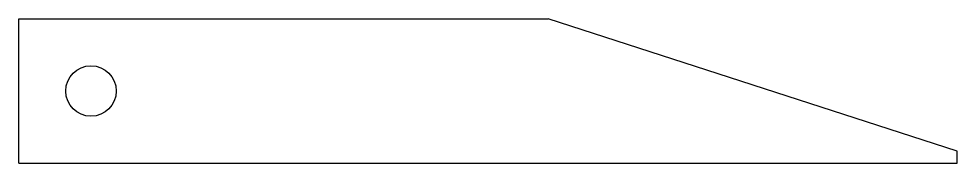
# Model space of a CAD drawing. Header units: millimetres. Extents: x 0 to 78, y 0 to 12.
import ezdxf

# ---------------------------------------------------------------- set-up
doc = ezdxf.new("R2010")
doc.units = ezdxf.units.MM
doc.layers.add('CUT', color=7, linetype='Continuous')
doc.layers.add('HOLES', color=1, linetype='Continuous')

msp = doc.modelspace()

# ---------------------------------------------------------------- linework, layer by layer
at = {"layer": 'CUT'}
for points in [[(0, 0), (0, 12)], [(0, 12), (44, 12)], [(78, 1), (44, 12)], [(78, 0), (78, 1)], [(0, 0), (78, 0)]]:
    msp.add_lwpolyline(points, dxfattribs=at)
at = {"layer": 'HOLES'}
msp.add_circle((6, 6), 2.1, dxfattribs=at)

doc.saveas('drawing.dxf')
